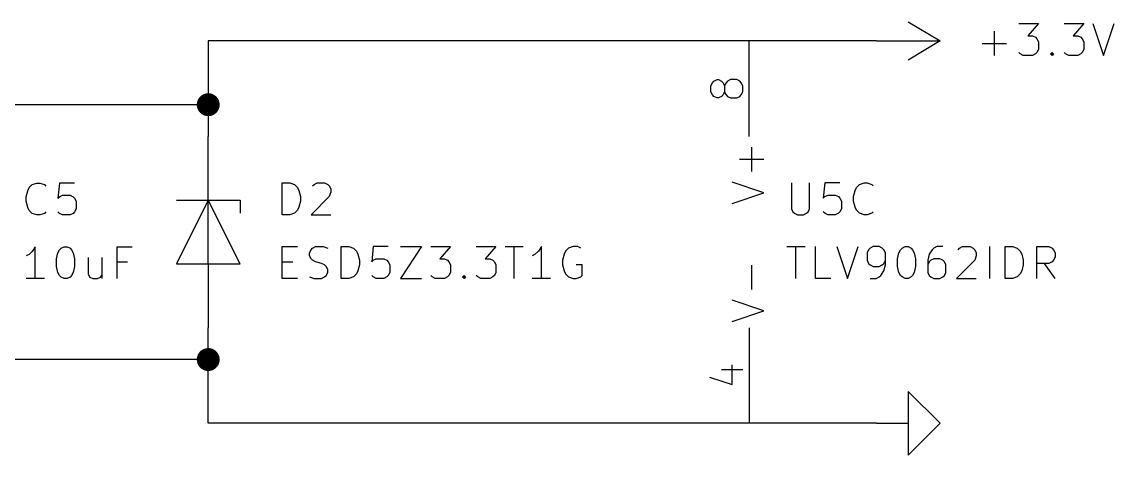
# Model space of a CAD drawing. Header units: inches. Extents: x 0.4 to 16.1, y -11.3 to -0.4.
# Drawn here: x 5.857 to 7.573, y -7 to -6.32 of the extents above; entities that cross this region are included whole.
import ezdxf

# ---------------------------------------------------------------- set-up
doc = ezdxf.new("R2010")
doc.units = ezdxf.units.IN
doc.header["$MEASUREMENT"] = 0
for name, color, linetype in [('GREENSIXTYFIVE', 129, 'CONTINUOUS'), ('LIGHTGREEN', 92, 'CONTINUOUS'), ('LIGHTRED', 12, 'CONTINUOUS'), ('RED', 14, 'CONTINUOUS')]:
    doc.layers.add(name, color=color, linetype=linetype)

msp = doc.modelspace()

# ---------------------------------------------------------------- linework, layer by layer
at = {"layer": 'GREENSIXTYFIVE', "linetype": 'CONTINUOUS'}
for p, q in [((7.4234, -6.3228), (7.4544, -6.3228)), ((7.4234, -6.3228), (7.4544, -6.3228)), ((7.4544, -6.3228), (7.4377, -6.3418)), ((7.4544, -6.3228), (7.4377, -6.3418)), ((7.4949, -6.3228), (7.5258, -6.3228)), ((7.4949, -6.3228), (7.5258, -6.3228)), ((7.5258, -6.3228), (7.5091, -6.3418)), ((7.5258, -6.3228), (7.5091, -6.3418)), ((7.5401, -6.3228), (7.5568, -6.3728)), ((7.5401, -6.3228), (7.5568, -6.3728)), ((7.5568, -6.3728), (7.5734, -6.3228)), ((7.5568, -6.3728), (7.5734, -6.3228)), ((7.3853, -6.3728), (7.3853, -6.3347)), ((7.3853, -6.3728), (7.3853, -6.3347)), ((7.4377, -6.3418), (7.4449, -6.3418)), ((7.4377, -6.3418), (7.4449, -6.3418)), ((7.4449, -6.3418), (7.4496, -6.3442)), ((7.4449, -6.3418), (7.4496, -6.3442)), ((7.4496, -6.3442), (7.452, -6.3466)), ((7.4496, -6.3442), (7.452, -6.3466)), ((7.452, -6.3466), (7.4544, -6.3514)), ((7.452, -6.3466), (7.4544, -6.3514)), ((7.5091, -6.3418), (7.5163, -6.3418)), ((7.5091, -6.3418), (7.5163, -6.3418)), ((7.5163, -6.3418), (7.521, -6.3442)), ((7.5163, -6.3418), (7.521, -6.3442)), ((7.521, -6.3442), (7.5234, -6.3466)), ((7.521, -6.3442), (7.5234, -6.3466)), ((7.5234, -6.3466), (7.5258, -6.3514)), ((7.5234, -6.3466), (7.5258, -6.3514)), ((7.3663, -6.3538), (7.4044, -6.3538)), ((7.3663, -6.3538), (7.4044, -6.3538)), ((7.4544, -6.3633), (7.452, -6.368)), ((7.4544, -6.3633), (7.452, -6.368)), ((7.4544, -6.3514), (7.4544, -6.3633)), ((7.4544, -6.3514), (7.4544, -6.3633)), ((7.5258, -6.3633), (7.5234, -6.368)), ((7.5258, -6.3633), (7.5234, -6.368)), ((7.5258, -6.3514), (7.5258, -6.3633)), ((7.5258, -6.3514), (7.5258, -6.3633)), ((7.4258, -6.3704), (7.4234, -6.368)), ((7.4258, -6.3704), (7.4234, -6.368)), ((7.4306, -6.3728), (7.4258, -6.3704)), ((7.4306, -6.3728), (7.4258, -6.3704)), ((7.4449, -6.3728), (7.4306, -6.3728)), ((7.4449, -6.3728), (7.4306, -6.3728)), ((7.4496, -6.3704), (7.4449, -6.3728)), ((7.4496, -6.3704), (7.4449, -6.3728)), ((7.452, -6.368), (7.4496, -6.3704)), ((7.452, -6.368), (7.4496, -6.3704)), ((7.4734, -6.3704), (7.4758, -6.368)), ((7.4734, -6.3704), (7.4758, -6.368)), ((7.4758, -6.3728), (7.4734, -6.3704)), ((7.4758, -6.3728), (7.4734, -6.3704)), ((7.4758, -6.368), (7.4782, -6.3704)), ((7.4758, -6.368), (7.4758, -6.3728)), ((7.4758, -6.368), (7.4782, -6.3704)), ((7.4758, -6.368), (7.4758, -6.3728)), ((7.4782, -6.3704), (7.4758, -6.3728)), ((7.4782, -6.3704), (7.4758, -6.3728)), ((7.4972, -6.3704), (7.4949, -6.368)), ((7.4972, -6.3704), (7.4949, -6.368)), ((7.502, -6.3728), (7.4972, -6.3704)), ((7.502, -6.3728), (7.4972, -6.3704)), ((7.5163, -6.3728), (7.502, -6.3728)), ((7.5163, -6.3728), (7.502, -6.3728)), ((7.521, -6.3704), (7.5163, -6.3728)), ((7.521, -6.3704), (7.5163, -6.3728)), ((7.5234, -6.368), (7.521, -6.3704)), ((7.5234, -6.368), (7.521, -6.3704)), ((7.0041, -6.555), (7.0041, -6.5169)), ((7.0041, -6.555), (7.0041, -6.5169)), ((7.0231, -6.536), (6.985, -6.536)), ((7.0231, -6.536), (6.985, -6.536)), ((5.8734, -6.5754), (5.8806, -6.573)), ((5.8806, -6.573), (5.8853, -6.573)), ((5.8853, -6.573), (5.8925, -6.5754)), ((5.9163, -6.573), (5.9139, -6.5969)), ((5.9401, -6.573), (5.9163, -6.573)), ((6.2663, -6.6228), (6.2663, -6.5728)), ((6.2663, -6.5728), (6.2782, -6.5728)), ((6.2782, -6.5728), (6.2853, -6.5752)), ((6.3163, -6.5752), (6.321, -6.5728)), ((6.321, -6.5728), (6.3329, -6.5728)), ((6.3329, -6.5728), (6.3377, -6.5752)), ((7.0231, -6.5883), (6.9731, -6.5717)), ((7.0231, -6.5883), (6.9731, -6.5717)), ((7.0663, -6.5728), (7.0663, -6.6133)), ((7.0663, -6.5728), (7.0663, -6.6133)), ((7.0949, -6.6133), (7.0949, -6.5728)), ((7.0949, -6.6133), (7.0949, -6.5728)), ((7.1187, -6.5728), (7.1163, -6.5966)), ((7.1187, -6.5728), (7.1163, -6.5966)), ((7.1425, -6.5728), (7.1187, -6.5728)), ((7.1425, -6.5728), (7.1187, -6.5728)), ((7.1734, -6.5752), (7.1806, -6.5728)), ((7.1734, -6.5752), (7.1806, -6.5728)), ((7.1806, -6.5728), (7.1853, -6.5728)), ((7.1806, -6.5728), (7.1853, -6.5728)), ((7.1853, -6.5728), (7.1925, -6.5752)), ((7.1853, -6.5728), (7.1925, -6.5752)), ((5.8639, -6.5945), (5.8663, -6.585)), ((5.8663, -6.585), (5.8687, -6.5802)), ((5.8687, -6.5802), (5.8734, -6.5754)), ((5.8925, -6.5754), (5.8949, -6.5778)), ((6.2853, -6.5752), (6.2901, -6.5799)), ((6.2901, -6.5799), (6.2925, -6.5847)), ((6.2925, -6.5847), (6.2949, -6.5942)), ((6.3139, -6.5776), (6.3163, -6.5752)), ((6.3377, -6.5752), (6.3401, -6.5776)), ((6.3401, -6.5776), (6.3425, -6.5823)), ((6.3425, -6.5871), (6.3401, -6.5942)), ((6.3425, -6.5823), (6.3425, -6.5871)), ((6.9731, -6.605), (7.0231, -6.5883)), ((6.9731, -6.605), (7.0231, -6.5883)), ((7.1639, -6.5942), (7.1663, -6.5847)), ((7.1639, -6.5942), (7.1663, -6.5847)), ((7.1663, -6.5847), (7.1687, -6.5799)), ((7.1663, -6.5847), (7.1687, -6.5799)), ((7.1687, -6.5799), (7.1734, -6.5752)), ((7.1687, -6.5799), (7.1734, -6.5752)), ((7.1925, -6.5752), (7.1949, -6.5776)), ((7.1925, -6.5752), (7.1949, -6.5776)), ((5.8639, -6.6016), (5.8639, -6.5945)), ((5.8663, -6.6111), (5.8639, -6.6016)), ((5.9139, -6.5969), (5.9163, -6.5945)), ((5.9163, -6.5945), (5.921, -6.5921)), ((5.921, -6.5921), (5.9329, -6.5921)), ((5.9329, -6.5921), (5.9377, -6.5945)), ((5.9377, -6.5945), (5.9401, -6.5969)), ((5.9401, -6.5969), (5.9425, -6.6016)), ((5.9425, -6.6016), (5.9425, -6.6135)), ((6.2949, -6.6014), (6.2925, -6.6109)), ((6.2949, -6.5942), (6.2949, -6.6014)), ((6.3401, -6.5942), (6.3115, -6.6228)), ((7.1163, -6.5966), (7.1187, -6.5942)), ((7.1163, -6.5966), (7.1187, -6.5942)), ((7.1187, -6.5942), (7.1234, -6.5918)), ((7.1187, -6.5942), (7.1234, -6.5918)), ((7.1234, -6.5918), (7.1353, -6.5918)), ((7.1234, -6.5918), (7.1353, -6.5918)), ((7.1353, -6.5918), (7.1401, -6.5942)), ((7.1353, -6.5918), (7.1401, -6.5942)), ((7.1401, -6.5942), (7.1425, -6.5966)), ((7.1401, -6.5942), (7.1425, -6.5966)), ((7.1425, -6.5966), (7.1449, -6.6014)), ((7.1425, -6.5966), (7.1449, -6.6014)), ((7.1449, -6.6014), (7.1449, -6.6133)), ((7.1449, -6.6014), (7.1449, -6.6133)), ((7.1639, -6.6014), (7.1639, -6.5942)), ((7.1639, -6.6014), (7.1639, -6.5942)), ((7.1663, -6.6109), (7.1639, -6.6014)), ((7.1663, -6.6109), (7.1639, -6.6014)), ((5.8687, -6.6159), (5.8663, -6.6111)), ((5.8734, -6.6207), (5.8687, -6.6159)), ((5.8806, -6.623), (5.8734, -6.6207)), ((5.8853, -6.623), (5.8806, -6.623)), ((5.8925, -6.6207), (5.8853, -6.623)), ((5.8949, -6.6183), (5.8925, -6.6207)), ((5.9163, -6.6207), (5.9139, -6.6183)), ((5.921, -6.623), (5.9163, -6.6207)), ((5.9329, -6.623), (5.921, -6.623)), ((5.9377, -6.6207), (5.9329, -6.623)), ((5.9401, -6.6183), (5.9377, -6.6207)), ((5.9425, -6.6135), (5.9401, -6.6183)), ((6.2782, -6.6228), (6.2663, -6.6228)), ((6.2853, -6.6204), (6.2782, -6.6228)), ((6.2901, -6.6157), (6.2853, -6.6204)), ((6.2925, -6.6109), (6.2901, -6.6157)), ((6.3115, -6.6228), (6.3425, -6.6228)), ((7.0663, -6.6133), (7.0687, -6.618)), ((7.0663, -6.6133), (7.0687, -6.618)), ((7.0687, -6.618), (7.071, -6.6204)), ((7.0687, -6.618), (7.071, -6.6204)), ((7.071, -6.6204), (7.0758, -6.6228)), ((7.071, -6.6204), (7.0758, -6.6228)), ((7.0758, -6.6228), (7.0853, -6.6228)), ((7.0758, -6.6228), (7.0853, -6.6228)), ((7.0853, -6.6228), (7.0901, -6.6204)), ((7.0853, -6.6228), (7.0901, -6.6204)), ((7.0901, -6.6204), (7.0925, -6.618)), ((7.0901, -6.6204), (7.0925, -6.618)), ((7.0925, -6.618), (7.0949, -6.6133)), ((7.0925, -6.618), (7.0949, -6.6133)), ((7.1187, -6.6204), (7.1163, -6.618)), ((7.1187, -6.6204), (7.1163, -6.618)), ((7.1234, -6.6228), (7.1187, -6.6204)), ((7.1234, -6.6228), (7.1187, -6.6204)), ((7.1353, -6.6228), (7.1234, -6.6228)), ((7.1353, -6.6228), (7.1234, -6.6228)), ((7.1401, -6.6204), (7.1353, -6.6228)), ((7.1401, -6.6204), (7.1353, -6.6228)), ((7.1425, -6.618), (7.1401, -6.6204)), ((7.1425, -6.618), (7.1401, -6.6204)), ((7.1449, -6.6133), (7.1425, -6.618)), ((7.1449, -6.6133), (7.1425, -6.618)), ((7.1687, -6.6157), (7.1663, -6.6109)), ((7.1687, -6.6157), (7.1663, -6.6109)), ((7.1734, -6.6204), (7.1687, -6.6157)), ((7.1734, -6.6204), (7.1687, -6.6157)), ((7.1806, -6.6228), (7.1734, -6.6204)), ((7.1806, -6.6228), (7.1734, -6.6204)), ((7.1853, -6.6228), (7.1806, -6.6228)), ((7.1853, -6.6228), (7.1806, -6.6228)), ((7.1925, -6.6204), (7.1853, -6.6228)), ((7.1925, -6.6204), (7.1853, -6.6228)), ((7.1949, -6.618), (7.1925, -6.6204)), ((7.1949, -6.618), (7.1925, -6.6204)), ((5.8782, -6.673), (5.8734, -6.6802)), ((5.8782, -6.723), (5.8782, -6.673)), ((5.9163, -6.6778), (5.9187, -6.6754)), ((5.9187, -6.6754), (5.9234, -6.673)), ((5.9234, -6.673), (5.9282, -6.673)), ((5.9282, -6.673), (5.9329, -6.6754)), ((5.9329, -6.6754), (5.9353, -6.6778)), ((6.0068, -6.723), (6.0068, -6.673)), ((6.0068, -6.673), (6.0306, -6.673)), ((6.2663, -6.7228), (6.2663, -6.6728)), ((6.2663, -6.6728), (6.2901, -6.6728)), ((6.3115, -6.6776), (6.3139, -6.6752)), ((6.3139, -6.6752), (6.3187, -6.6728)), ((6.3187, -6.6728), (6.3306, -6.6728)), ((6.3306, -6.6728), (6.3377, -6.6752)), ((6.3591, -6.7228), (6.3591, -6.6728)), ((6.3591, -6.6728), (6.371, -6.6728)), ((6.371, -6.6728), (6.3782, -6.6752)), ((6.3782, -6.6752), (6.3829, -6.6799)), ((6.4091, -6.6728), (6.4068, -6.6966)), ((6.4329, -6.6728), (6.4091, -6.6728)), ((6.452, -6.6728), (6.4853, -6.6728)), ((6.4853, -6.6728), (6.452, -6.7228)), ((6.4996, -6.6728), (6.5306, -6.6728)), ((6.5306, -6.6728), (6.5139, -6.6918)), ((6.571, -6.6728), (6.602, -6.6728)), ((6.602, -6.6728), (6.5853, -6.6918)), ((6.6163, -6.6728), (6.6448, -6.6728)), ((6.6306, -6.7228), (6.6306, -6.6728)), ((6.6734, -6.6728), (6.6687, -6.6799)), ((6.6734, -6.7228), (6.6734, -6.6728)), ((6.7163, -6.6752), (6.7115, -6.6799)), ((6.7234, -6.6728), (6.7163, -6.6752)), ((6.7306, -6.6728), (6.7234, -6.6728)), ((6.7353, -6.6752), (6.7306, -6.6728)), ((7.0591, -6.6728), (7.0877, -6.6728)), ((7.0591, -6.6728), (7.0877, -6.6728)), ((7.0734, -6.7228), (7.0734, -6.6728)), ((7.0734, -6.7228), (7.0734, -6.6728)), ((7.1044, -6.7228), (7.1044, -6.6728)), ((7.1044, -6.7228), (7.1044, -6.6728)), ((7.1377, -6.6728), (7.1544, -6.7228)), ((7.1377, -6.6728), (7.1544, -6.7228)), ((7.1544, -6.7228), (7.171, -6.6728)), ((7.1544, -6.7228), (7.171, -6.6728)), ((7.1901, -6.6752), (7.1877, -6.6776)), ((7.1901, -6.6752), (7.1877, -6.6776)), ((7.1949, -6.6728), (7.1901, -6.6752)), ((7.1949, -6.6728), (7.1901, -6.6752)), ((7.2044, -6.6728), (7.1949, -6.6728)), ((7.2044, -6.6728), (7.1949, -6.6728)), ((7.2091, -6.6752), (7.2044, -6.6728)), ((7.2091, -6.6752), (7.2044, -6.6728)), ((7.2115, -6.6776), (7.2091, -6.6752)), ((7.2115, -6.6776), (7.2091, -6.6752)), ((7.2377, -6.6776), (7.2401, -6.6752)), ((7.2377, -6.6776), (7.2401, -6.6752)), ((7.2401, -6.6752), (7.2449, -6.6728)), ((7.2401, -6.6752), (7.2449, -6.6728)), ((7.2449, -6.6728), (7.2496, -6.6728)), ((7.2449, -6.6728), (7.2496, -6.6728)), ((7.2496, -6.6728), (7.2544, -6.6752)), ((7.2496, -6.6728), (7.2544, -6.6752)), ((7.2544, -6.6752), (7.2568, -6.6776)), ((7.2544, -6.6752), (7.2568, -6.6776)), ((7.2901, -6.6752), (7.2877, -6.6776)), ((7.2901, -6.6752), (7.2877, -6.6776)), ((7.2949, -6.6728), (7.2901, -6.6752)), ((7.2949, -6.6728), (7.2901, -6.6752)), ((7.3044, -6.6728), (7.2949, -6.6728)), ((7.3044, -6.6728), (7.2949, -6.6728)), ((7.3282, -6.6776), (7.3306, -6.6752)), ((7.3282, -6.6776), (7.3306, -6.6752)), ((7.3306, -6.6752), (7.3353, -6.6728)), ((7.3306, -6.6752), (7.3353, -6.6728)), ((7.3353, -6.6728), (7.3472, -6.6728)), ((7.3353, -6.6728), (7.3472, -6.6728)), ((7.3472, -6.6728), (7.352, -6.6752)), ((7.3472, -6.6728), (7.352, -6.6752)), ((7.352, -6.6752), (7.3544, -6.6776)), ((7.352, -6.6752), (7.3544, -6.6776)), ((7.3782, -6.7228), (7.3782, -6.6728)), ((7.3782, -6.7228), (7.3782, -6.6728)), ((7.402, -6.7228), (7.402, -6.6728)), ((7.402, -6.6728), (7.4139, -6.6728)), ((7.402, -6.7228), (7.402, -6.6728)), ((7.402, -6.6728), (7.4139, -6.6728)), ((7.4139, -6.6728), (7.421, -6.6752)), ((7.4139, -6.6728), (7.421, -6.6752)), ((7.421, -6.6752), (7.4258, -6.6799)), ((7.421, -6.6752), (7.4258, -6.6799)), ((7.452, -6.7228), (7.452, -6.6728)), ((7.452, -6.6728), (7.471, -6.6728)), ((7.452, -6.7228), (7.452, -6.6728)), ((7.452, -6.6728), (7.471, -6.6728)), ((7.471, -6.6728), (7.4758, -6.6752)), ((7.471, -6.6728), (7.4758, -6.6752)), ((7.4758, -6.6752), (7.4782, -6.6776)), ((7.4758, -6.6752), (7.4782, -6.6776)), ((5.8687, -6.685), (5.8639, -6.6873)), ((5.8734, -6.6802), (5.8687, -6.685)), ((5.9115, -6.6921), (5.9139, -6.6826)), ((5.9115, -6.704), (5.9115, -6.6921)), ((5.9139, -6.6826), (5.9163, -6.6778)), ((5.9353, -6.6778), (5.9377, -6.6826)), ((5.9377, -6.6826), (5.9401, -6.6921)), ((5.9401, -6.6921), (5.9401, -6.704)), ((5.9615, -6.6897), (5.9615, -6.7159)), ((5.9829, -6.6897), (5.9829, -6.723)), ((6.3091, -6.6823), (6.3115, -6.6776)), ((6.3091, -6.6871), (6.3091, -6.6823)), ((6.3115, -6.6918), (6.3091, -6.6871)), ((6.3139, -6.6942), (6.3115, -6.6918)), ((6.3829, -6.6799), (6.3853, -6.6847)), ((6.3853, -6.6847), (6.3877, -6.6942)), ((6.4091, -6.6942), (6.4139, -6.6918)), ((6.4139, -6.6918), (6.4258, -6.6918)), ((6.4258, -6.6918), (6.4306, -6.6942)), ((6.5139, -6.6918), (6.521, -6.6918)), ((6.521, -6.6918), (6.5258, -6.6942)), ((6.5853, -6.6918), (6.5925, -6.6918)), ((6.5925, -6.6918), (6.5972, -6.6942)), ((6.6639, -6.6847), (6.6591, -6.6871)), ((6.6687, -6.6799), (6.6639, -6.6847)), ((6.7091, -6.6847), (6.7068, -6.6942)), ((6.7115, -6.6799), (6.7091, -6.6847)), ((7.1877, -6.6776), (7.1853, -6.6823)), ((7.1877, -6.6776), (7.1853, -6.6823)), ((7.1853, -6.6823), (7.1853, -6.6942)), ((7.1853, -6.6823), (7.1853, -6.6942)), ((7.2139, -6.6823), (7.2115, -6.6776)), ((7.2139, -6.6823), (7.2115, -6.6776)), ((7.2139, -6.7014), (7.2139, -6.6823)), ((7.2139, -6.7014), (7.2139, -6.6823)), ((7.2329, -6.6918), (7.2353, -6.6823)), ((7.2329, -6.6918), (7.2353, -6.6823)), ((7.2329, -6.7038), (7.2329, -6.6918)), ((7.2329, -6.7038), (7.2329, -6.6918)), ((7.2353, -6.6823), (7.2377, -6.6776)), ((7.2353, -6.6823), (7.2377, -6.6776)), ((7.2568, -6.6776), (7.2591, -6.6823)), ((7.2568, -6.6776), (7.2591, -6.6823)), ((7.2591, -6.6823), (7.2615, -6.6918)), ((7.2591, -6.6823), (7.2615, -6.6918)), ((7.2615, -6.6918), (7.2615, -6.7038)), ((7.2615, -6.6918), (7.2615, -6.7038)), ((7.2829, -6.6847), (7.2806, -6.6942)), ((7.2829, -6.6847), (7.2806, -6.6942)), ((7.2877, -6.6776), (7.2829, -6.6847)), ((7.2877, -6.6776), (7.2829, -6.6847)), ((7.2901, -6.6918), (7.2853, -6.6942)), ((7.2901, -6.6918), (7.2853, -6.6942)), ((7.2996, -6.6918), (7.2901, -6.6918)), ((7.2996, -6.6918), (7.2901, -6.6918)), ((7.3044, -6.6942), (7.2996, -6.6918)), ((7.3044, -6.6942), (7.2996, -6.6918)), ((7.3544, -6.6776), (7.3568, -6.6823)), ((7.3544, -6.6776), (7.3568, -6.6823)), ((7.3568, -6.6871), (7.3544, -6.6942)), ((7.3568, -6.6871), (7.3544, -6.6942)), ((7.3568, -6.6823), (7.3568, -6.6871)), ((7.3568, -6.6823), (7.3568, -6.6871)), ((7.4258, -6.6799), (7.4282, -6.6847)), ((7.4258, -6.6799), (7.4282, -6.6847)), ((7.4282, -6.6847), (7.4306, -6.6942)), ((7.4282, -6.6847), (7.4306, -6.6942)), ((7.4782, -6.6776), (7.4806, -6.6823)), ((7.4782, -6.6776), (7.4806, -6.6823)), ((7.4806, -6.6895), (7.4782, -6.6942)), ((7.4806, -6.6895), (7.4782, -6.6942)), ((7.4806, -6.6823), (7.4806, -6.6895)), ((7.4806, -6.6823), (7.4806, -6.6895)), ((5.9139, -6.7135), (5.9115, -6.704)), ((5.9401, -6.704), (5.9377, -6.7135)), ((6.0234, -6.6969), (6.0068, -6.6969)), ((6.2663, -6.6966), (6.2829, -6.6966)), ((6.3187, -6.6966), (6.3139, -6.6942)), ((6.3282, -6.699), (6.3187, -6.6966)), ((6.3329, -6.7014), (6.3282, -6.699)), ((6.3353, -6.7038), (6.3329, -6.7014)), ((6.3377, -6.7085), (6.3353, -6.7038)), ((6.3377, -6.7133), (6.3377, -6.7085)), ((6.3877, -6.7014), (6.3853, -6.7109)), ((6.3877, -6.6942), (6.3877, -6.7014)), ((6.4068, -6.6966), (6.4091, -6.6942)), ((6.4306, -6.6942), (6.4329, -6.6966)), ((6.4329, -6.6966), (6.4353, -6.7014)), ((6.4353, -6.7014), (6.4353, -6.7133)), ((6.5258, -6.6942), (6.5282, -6.6966)), ((6.5282, -6.6966), (6.5306, -6.7014)), ((6.5306, -6.7014), (6.5306, -6.7133)), ((6.5972, -6.6942), (6.5996, -6.6966)), ((6.5996, -6.6966), (6.602, -6.7014)), ((6.602, -6.7014), (6.602, -6.7133)), ((6.7068, -6.6942), (6.7068, -6.7014)), ((6.7068, -6.7014), (6.7091, -6.7109)), ((6.7377, -6.7014), (6.7282, -6.7014)), ((6.7377, -6.718), (6.7377, -6.7014)), ((7.0041, -6.7402), (7.0041, -6.7021)), ((7.0041, -6.7402), (7.0041, -6.7021)), ((7.1853, -6.6942), (7.1877, -6.699)), ((7.1853, -6.6942), (7.1877, -6.699)), ((7.1877, -6.699), (7.1901, -6.7014)), ((7.1877, -6.699), (7.1901, -6.7014)), ((7.1901, -6.7014), (7.1949, -6.7038)), ((7.1901, -6.7014), (7.1949, -6.7038)), ((7.1949, -6.7038), (7.2044, -6.7038)), ((7.1949, -6.7038), (7.2044, -6.7038)), ((7.2044, -6.7038), (7.2091, -6.7014)), ((7.2044, -6.7038), (7.2091, -6.7014)), ((7.2091, -6.7014), (7.2115, -6.699)), ((7.2091, -6.7014), (7.2115, -6.699)), ((7.2115, -6.699), (7.2139, -6.6942)), ((7.2115, -6.699), (7.2139, -6.6942)), ((7.2115, -6.7109), (7.2139, -6.7014)), ((7.2115, -6.7109), (7.2139, -6.7014)), ((7.2353, -6.7133), (7.2329, -6.7038)), ((7.2353, -6.7133), (7.2329, -6.7038)), ((7.2615, -6.7038), (7.2591, -6.7133)), ((7.2615, -6.7038), (7.2591, -6.7133)), ((7.2806, -6.6942), (7.2806, -6.7133)), ((7.2806, -6.6942), (7.2806, -6.7133)), ((7.2829, -6.6966), (7.2806, -6.7014)), ((7.2829, -6.6966), (7.2806, -6.7014)), ((7.2853, -6.6942), (7.2829, -6.6966)), ((7.2853, -6.6942), (7.2829, -6.6966)), ((7.3068, -6.6966), (7.3044, -6.6942)), ((7.3068, -6.6966), (7.3044, -6.6942)), ((7.3091, -6.7014), (7.3068, -6.6966)), ((7.3091, -6.7014), (7.3068, -6.6966)), ((7.3091, -6.7133), (7.3091, -6.7014)), ((7.3091, -6.7133), (7.3091, -6.7014)), ((7.3544, -6.6942), (7.3258, -6.7228)), ((7.3544, -6.6942), (7.3258, -6.7228)), ((7.4306, -6.7014), (7.4282, -6.7109)), ((7.4306, -6.7014), (7.4282, -6.7109)), ((7.4306, -6.6942), (7.4306, -6.7014)), ((7.4306, -6.6942), (7.4306, -6.7014)), ((7.471, -6.699), (7.452, -6.699)), ((7.471, -6.699), (7.452, -6.699)), ((7.4806, -6.7228), (7.4639, -6.699)), ((7.4806, -6.7228), (7.4639, -6.699)), ((7.4758, -6.6966), (7.471, -6.699)), ((7.4758, -6.6966), (7.471, -6.699)), ((7.4782, -6.6942), (7.4758, -6.6966)), ((7.4782, -6.6942), (7.4758, -6.6966)), ((5.8925, -6.723), (5.8639, -6.723)), ((5.9163, -6.7183), (5.9139, -6.7135)), ((5.9187, -6.7207), (5.9163, -6.7183)), ((5.9234, -6.723), (5.9187, -6.7207)), ((5.9282, -6.723), (5.9234, -6.723)), ((5.9329, -6.7207), (5.9282, -6.723)), ((5.9353, -6.7183), (5.9329, -6.7207)), ((5.9377, -6.7135), (5.9353, -6.7183)), ((5.9615, -6.7159), (5.9639, -6.7207)), ((5.9639, -6.7207), (5.9687, -6.723)), ((5.9687, -6.723), (5.9758, -6.723)), ((5.9758, -6.723), (5.9806, -6.7207)), ((5.9806, -6.7207), (5.9829, -6.7183)), ((6.2901, -6.7228), (6.2663, -6.7228)), ((6.3091, -6.7204), (6.3163, -6.7228)), ((6.3163, -6.7228), (6.3282, -6.7228)), ((6.3282, -6.7228), (6.3329, -6.7204)), ((6.3329, -6.7204), (6.3353, -6.718)), ((6.3353, -6.718), (6.3377, -6.7133)), ((6.371, -6.7228), (6.3591, -6.7228)), ((6.3782, -6.7204), (6.371, -6.7228)), ((6.3829, -6.7157), (6.3782, -6.7204)), ((6.3853, -6.7109), (6.3829, -6.7157)), ((6.4091, -6.7204), (6.4068, -6.718)), ((6.4139, -6.7228), (6.4091, -6.7204)), ((6.4258, -6.7228), (6.4139, -6.7228)), ((6.4306, -6.7204), (6.4258, -6.7228)), ((6.4329, -6.718), (6.4306, -6.7204)), ((6.4353, -6.7133), (6.4329, -6.718)), ((6.452, -6.7228), (6.4853, -6.7228)), ((6.502, -6.7204), (6.4996, -6.718)), ((6.5068, -6.7228), (6.502, -6.7204)), ((6.521, -6.7228), (6.5068, -6.7228)), ((6.5258, -6.7204), (6.521, -6.7228)), ((6.5282, -6.718), (6.5258, -6.7204)), ((6.5306, -6.7133), (6.5282, -6.718)), ((6.5496, -6.7204), (6.552, -6.718)), ((6.552, -6.7228), (6.5496, -6.7204)), ((6.552, -6.718), (6.5544, -6.7204)), ((6.552, -6.718), (6.552, -6.7228)), ((6.5544, -6.7204), (6.552, -6.7228)), ((6.5734, -6.7204), (6.571, -6.718)), ((6.5782, -6.7228), (6.5734, -6.7204)), ((6.5925, -6.7228), (6.5782, -6.7228)), ((6.5972, -6.7204), (6.5925, -6.7228)), ((6.5996, -6.718), (6.5972, -6.7204)), ((6.602, -6.7133), (6.5996, -6.718)), ((6.6877, -6.7228), (6.6591, -6.7228)), ((6.7091, -6.7109), (6.7115, -6.7157)), ((6.7115, -6.7157), (6.7163, -6.7204)), ((6.7163, -6.7204), (6.7234, -6.7228)), ((6.7234, -6.7228), (6.7282, -6.7228)), ((6.7282, -6.7228), (6.7353, -6.7204)), ((6.7353, -6.7204), (6.7377, -6.718)), ((7.1282, -6.7228), (7.1044, -6.7228)), ((7.1282, -6.7228), (7.1044, -6.7228)), ((7.1901, -6.7228), (7.1996, -6.7228)), ((7.1901, -6.7228), (7.1996, -6.7228)), ((7.1996, -6.7228), (7.2044, -6.7204)), ((7.1996, -6.7228), (7.2044, -6.7204)), ((7.2044, -6.7204), (7.2068, -6.718)), ((7.2044, -6.7204), (7.2068, -6.718)), ((7.2068, -6.718), (7.2115, -6.7109)), ((7.2068, -6.718), (7.2115, -6.7109)), ((7.2377, -6.718), (7.2353, -6.7133)), ((7.2377, -6.718), (7.2353, -6.7133)), ((7.2401, -6.7204), (7.2377, -6.718)), ((7.2401, -6.7204), (7.2377, -6.718)), ((7.2449, -6.7228), (7.2401, -6.7204)), ((7.2449, -6.7228), (7.2401, -6.7204)), ((7.2496, -6.7228), (7.2449, -6.7228)), ((7.2496, -6.7228), (7.2449, -6.7228)), ((7.2544, -6.7204), (7.2496, -6.7228)), ((7.2544, -6.7204), (7.2496, -6.7228)), ((7.2568, -6.718), (7.2544, -6.7204)), ((7.2568, -6.718), (7.2544, -6.7204)), ((7.2591, -6.7133), (7.2568, -6.718)), ((7.2591, -6.7133), (7.2568, -6.718)), ((7.2806, -6.7133), (7.2829, -6.718)), ((7.2806, -6.7133), (7.2829, -6.718)), ((7.2829, -6.718), (7.2853, -6.7204)), ((7.2829, -6.718), (7.2853, -6.7204)), ((7.2853, -6.7204), (7.2901, -6.7228)), ((7.2853, -6.7204), (7.2901, -6.7228)), ((7.2901, -6.7228), (7.2996, -6.7228)), ((7.2901, -6.7228), (7.2996, -6.7228)), ((7.2996, -6.7228), (7.3044, -6.7204)), ((7.2996, -6.7228), (7.3044, -6.7204)), ((7.3044, -6.7204), (7.3068, -6.718)), ((7.3044, -6.7204), (7.3068, -6.718)), ((7.3068, -6.718), (7.3091, -6.7133)), ((7.3068, -6.718), (7.3091, -6.7133)), ((7.3258, -6.7228), (7.3568, -6.7228)), ((7.3258, -6.7228), (7.3568, -6.7228)), ((7.4139, -6.7228), (7.402, -6.7228)), ((7.4139, -6.7228), (7.402, -6.7228)), ((7.421, -6.7204), (7.4139, -6.7228)), ((7.421, -6.7204), (7.4139, -6.7228)), ((7.4258, -6.7157), (7.421, -6.7204)), ((7.4258, -6.7157), (7.421, -6.7204)), ((7.4282, -6.7109), (7.4258, -6.7157)), ((7.4282, -6.7109), (7.4258, -6.7157)), ((7.0231, -6.7736), (6.9731, -6.7569)), ((7.0231, -6.7736), (6.9731, -6.7569)), ((6.9731, -6.7902), (7.0231, -6.7736)), ((6.9731, -6.7902), (7.0231, -6.7736))]:
    msp.add_line(p, q, dxfattribs=at)
at = {"layer": 'LIGHTGREEN', "linetype": 'CONTINUOUS'}
for p, q in [((7.2, -6.35), (6.15, -6.35)), ((6.15, -6.35), (6.15, -6.45)), ((6.15, -6.45), (5.75, -6.45)), ((6.15, -6.45), (6.15, -6.5)), ((6.15, -6.85), (6.15, -6.8)), ((6.15, -6.85), (5.75, -6.85)), ((6.15, -6.95), (6.15, -6.85)), ((7.2, -6.95), (6.15, -6.95))]:
    msp.add_line(p, q, dxfattribs=at)
at = {"layer": 'LIGHTGREEN', "const_width": 0.018}
for points in [[(6.141, -6.45, 1), (6.159, -6.45, 1)], [(6.141, -6.85, 1), (6.159, -6.85, 1)]]:
    msp.add_lwpolyline(points, format="xyb", close=True, dxfattribs=at)
at = {"layer": 'LIGHTRED', "linetype": 'CONTINUOUS'}
for p, q in [((6.9399, -6.4202), (6.9423, -6.4155)), ((6.9399, -6.4202), (6.9423, -6.4155)), ((6.9423, -6.4155), (6.9446, -6.4131)), ((6.9423, -6.4155), (6.9446, -6.4131)), ((6.9446, -6.4131), (6.9494, -6.4107)), ((6.9446, -6.4131), (6.9494, -6.4107)), ((6.9494, -6.4107), (6.9518, -6.4107)), ((6.9494, -6.4107), (6.9518, -6.4107)), ((6.9518, -6.4107), (6.9565, -6.4131)), ((6.9518, -6.4107), (6.9565, -6.4131)), ((6.9565, -6.4131), (6.9589, -6.4155)), ((6.9565, -6.4131), (6.9589, -6.4155)), ((6.9589, -6.4155), (6.9613, -6.4202)), ((6.9589, -6.4155), (6.9613, -6.4202)), ((6.9637, -6.4155), (6.9613, -6.4202)), ((6.9637, -6.4155), (6.9613, -6.4202)), ((6.9661, -6.4131), (6.9637, -6.4155)), ((6.9661, -6.4131), (6.9637, -6.4155)), ((6.9708, -6.4107), (6.9661, -6.4131)), ((6.9708, -6.4107), (6.9661, -6.4131)), ((6.9804, -6.4107), (6.9708, -6.4107)), ((6.9804, -6.4107), (6.9708, -6.4107)), ((6.9851, -6.4131), (6.9804, -6.4107)), ((6.9851, -6.4131), (6.9804, -6.4107)), ((6.9875, -6.4155), (6.9851, -6.4131)), ((6.9875, -6.4155), (6.9851, -6.4131)), ((6.9899, -6.4202), (6.9875, -6.4155)), ((6.9899, -6.4202), (6.9875, -6.4155)), ((6.9399, -6.4298), (6.9399, -6.4202)), ((6.9399, -6.4298), (6.9399, -6.4202)), ((6.9423, -6.4345), (6.9399, -6.4298)), ((6.9423, -6.4345), (6.9399, -6.4298)), ((6.9446, -6.4369), (6.9423, -6.4345)), ((6.9446, -6.4369), (6.9423, -6.4345)), ((6.9589, -6.4345), (6.9565, -6.4369)), ((6.9589, -6.4345), (6.9565, -6.4369)), ((6.9613, -6.4298), (6.9589, -6.4345)), ((6.9613, -6.4298), (6.9589, -6.4345)), ((6.9613, -6.4202), (6.9613, -6.4298)), ((6.9613, -6.4202), (6.9613, -6.4298)), ((6.9613, -6.4298), (6.9637, -6.4345)), ((6.9613, -6.4298), (6.9637, -6.4345)), ((6.9637, -6.4345), (6.9661, -6.4369)), ((6.9637, -6.4345), (6.9661, -6.4369)), ((6.9851, -6.4369), (6.9875, -6.4345)), ((6.9851, -6.4369), (6.9875, -6.4345)), ((6.9875, -6.4345), (6.9899, -6.4298)), ((6.9875, -6.4345), (6.9899, -6.4298)), ((6.9899, -6.4298), (6.9899, -6.4202)), ((6.9899, -6.4298), (6.9899, -6.4202)), ((6.9494, -6.4393), (6.9446, -6.4369)), ((6.9494, -6.4393), (6.9446, -6.4369)), ((6.9518, -6.4393), (6.9494, -6.4393)), ((6.9518, -6.4393), (6.9494, -6.4393)), ((6.9565, -6.4369), (6.9518, -6.4393)), ((6.9565, -6.4369), (6.9518, -6.4393)), ((6.9661, -6.4369), (6.9708, -6.4393)), ((6.9661, -6.4369), (6.9708, -6.4393)), ((6.9708, -6.4393), (6.9804, -6.4393)), ((6.9708, -6.4393), (6.9804, -6.4393)), ((6.9804, -6.4393), (6.9851, -6.4369)), ((6.9804, -6.4393), (6.9851, -6.4369)), ((6.9732, -6.8893), (6.9732, -6.8583)), ((6.9732, -6.8893), (6.9732, -6.8583)), ((6.9375, -6.8774), (6.9732, -6.8893)), ((6.9375, -6.8774), (6.9732, -6.8893)), ((6.9565, -6.8655), (6.9899, -6.8655)), ((6.9565, -6.8655), (6.9899, -6.8655))]:
    msp.add_line(p, q, dxfattribs=at)
at = {"layer": 'RED', "linetype": 'CONTINUOUS'}
for p, q in [((7.25, -6.32), (7.3, -6.35)), ((7, -6.5), (7, -6.35)), ((7, -6.5), (7, -6.35)), ((7.2, -6.35), (7.3, -6.35)), ((7.3, -6.35), (7.25, -6.38)), ((6.15, -6.6), (6.15, -6.5)), ((6.1, -6.6), (6.2, -6.6)), ((6.15, -6.6), (6.1, -6.7)), ((6.15, -6.7), (6.15, -6.6)), ((6.2, -6.7), (6.15, -6.6)), ((6.2, -6.6), (6.2, -6.62)), ((6.1, -6.7), (6.2, -6.7)), ((6.15, -6.7), (6.15, -6.8)), ((7, -6.8), (7, -6.95)), ((7, -6.8), (7, -6.95)), ((7.3, -6.95), (7.25, -6.9)), ((7.25, -6.9), (7.25, -6.95)), ((7.2, -6.95), (7.25, -6.95)), ((7.25, -6.95), (7.25, -7)), ((7.25, -7), (7.3, -6.95))]:
    msp.add_line(p, q, dxfattribs=at)

doc.saveas('drawing.dxf')
